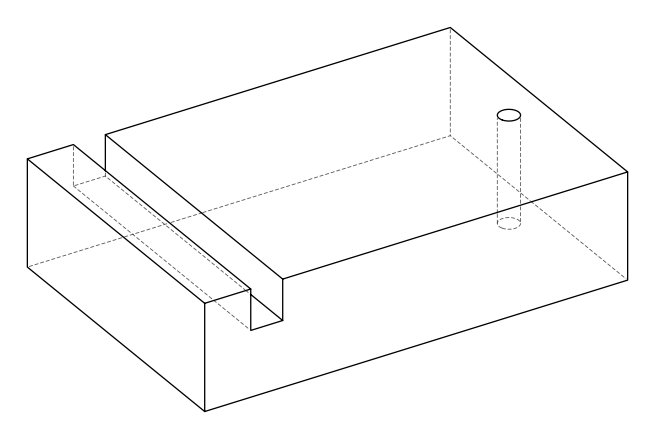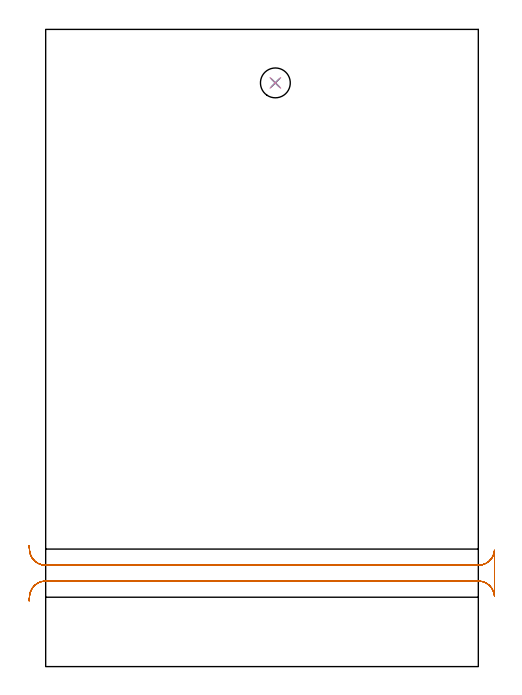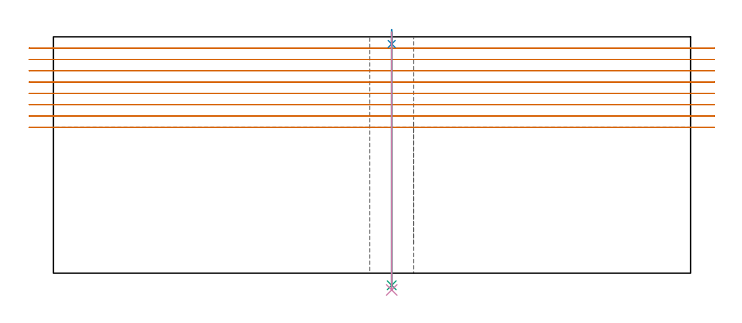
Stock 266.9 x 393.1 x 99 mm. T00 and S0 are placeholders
(PLAN: 4 operations, 3 tool changes, 11.1 min)
(1 MILL_RECTANGULAR_SLOT | SLOT_RECTANGULAR | UGT0201_094 | Follow Part, ap 5, ae 75% | 10.17 min | 300431 mm3)
(2 SPOT_DRILL | STEP1HOLE | NXT0321_9005560120000 | 0.05 min | 84 mm3)
(3 DRILL_THROUGH_HOLE_INTO_CENTER | STEP1HOLE | UGT0301_514 | 0.43 min | 10894 mm3)
(4 DRILL_TO_ENLARGE_THROUGH_HOLE | STEP1HOLE | UGT0301_253 | 0.43 min | 15307 mm3)
(TOOL UGT0201_094 | End mill 20 mm | D20 FL38 Z4)
(TOOL NXT0321_9005560120000 | NC Spot Drill, 120deg, 12mm, HSS, Uncoated | D12 PA120 FL30 Z2)
(TOOL UGT0301_514 | Carbide Drill 11.9 mm | D11.9 PA118 FL101 Z2)
(TOOL UGT0301_253 | Twist Drill 18.4 mm | D18.4 PA118 FL135 Z2)
(OP 1 MILL_RECTANGULAR_SLOT)
G17 G21 G94 G90
T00 M6
G54
G17 G0 G90 X-10.202 Y40.583 S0 M3
G43 Z109. H0
Z94.262
G94 G1 X-9.97 Y43.574 F250.
G2 X0. Y52.8 R10. F500.
G1 X266.9
G2 X276.87 Y43.574 R10.
G1 X276.9
Y71.726
X276.87
G2 X266.9 Y62.5 R10.
G1 X0.
G2 X-9.97 Y71.726 R10.
G1 X-10.202 Y74.717 F250.
G0 Y40.583 Z89.525
G1 X-9.97 Y43.574
G2 X0. Y52.8 R10. F500.
G1 X266.9
G2 X276.87 Y43.574 R10.
G1 X276.9
Y71.726
X276.87
G2 X266.9 Y62.5 R10.
G1 X0.
G2 X-9.97 Y71.726 R10.
G1 X-10.202 Y74.717 F250.
G0 Y40.583 Z84.787
G1 X-9.97 Y43.574
G2 X0. Y52.8 R10. F500.
G1 X266.9
G2 X276.87 Y43.574 R10.
G1 X276.9
Y71.726
X276.87
G2 X266.9 Y62.5 R10.
G1 X0.
G2 X-9.97 Y71.726 R10.
G1 X-10.202 Y74.717 F250.
G0 Y40.583 Z80.05
G1 X-9.97 Y43.574
G2 X0. Y52.8 R10. F500.
G1 X266.9
G2 X276.87 Y43.574 R10.
G1 X276.9
Y71.726
X276.87
G2 X266.9 Y62.5 R10.
G1 X0.
G2 X-9.97 Y71.726 R10.
G1 X-10.202 Y74.717 F250.
G0 Y40.583 Z75.312
G1 X-9.97 Y43.574
G2 X0. Y52.8 R10. F500.
G1 X266.9
G2 X276.87 Y43.574 R10.
G1 X276.9
Y71.726
X276.87
G2 X266.9 Y62.5 R10.
G1 X0.
G2 X-9.97 Y71.726 R10.
G1 X-10.202 Y74.717 F250.
G0 Y40.583 Z70.575
G1 X-9.97 Y43.574
G2 X0. Y52.8 R10. F500.
G1 X266.9
G2 X276.87 Y43.574 R10.
G1 X276.9
Y71.726
X276.87
G2 X266.9 Y62.5 R10.
G1 X0.
G2 X-9.97 Y71.726 R10.
G1 X-10.202 Y74.717 F250.
G0 Y40.583 Z65.837
G1 X-9.97 Y43.574
G2 X0. Y52.8 R10. F500.
G1 X266.9
G2 X276.87 Y43.574 R10.
G1 X276.9
Y71.726
X276.87
G2 X266.9 Y62.5 R10.
G1 X0.
G2 X-9.97 Y71.726 R10.
G1 X-10.202 Y74.717 F250.
G0 Y40.583 Z61.1
G1 X-9.97 Y43.574
G2 X0. Y52.8 R10. F500.
G1 X266.9
G2 X276.87 Y43.574 R10.
G1 X276.9
Y71.726
X276.87
G2 X266.9 Y62.5 R10.
G1 X0.
G2 X-9.97 Y71.726 R10.
G1 X-10.202 Y74.717 F250.
G0 Z109.
M5
M2
(OP 2 SPOT_DRILL)
G17 G21 G94 G90
T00 M6
G54
G17 G0 G90 X141.7 Y360.1 S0 M3
G43 Z109. H0
G94 G81 G98 Z96. F250. R102.
G80
M5
M2
(OP 3 DRILL_THROUGH_HOLE_INTO_CENTER)
G17 G21 G94 G90
T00 M6
G54
G17 G0 G90 X141.7 Y360.1 S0 M3
G43 Z109. H0
G94 G73 G98 Z-5.075 F250. Q11.564 R101.
G80
M5
M2
(OP 4 DRILL_TO_ENLARGE_THROUGH_HOLE)
G17 G21 G94 G90
T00 M6
G54
G17 G0 G90 X141.7 Y360.1 S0 M3
G43 Z109. H0
G94 G73 G98 Z-7.028 F250. Q17.671 R101.
G80
M5
M2
